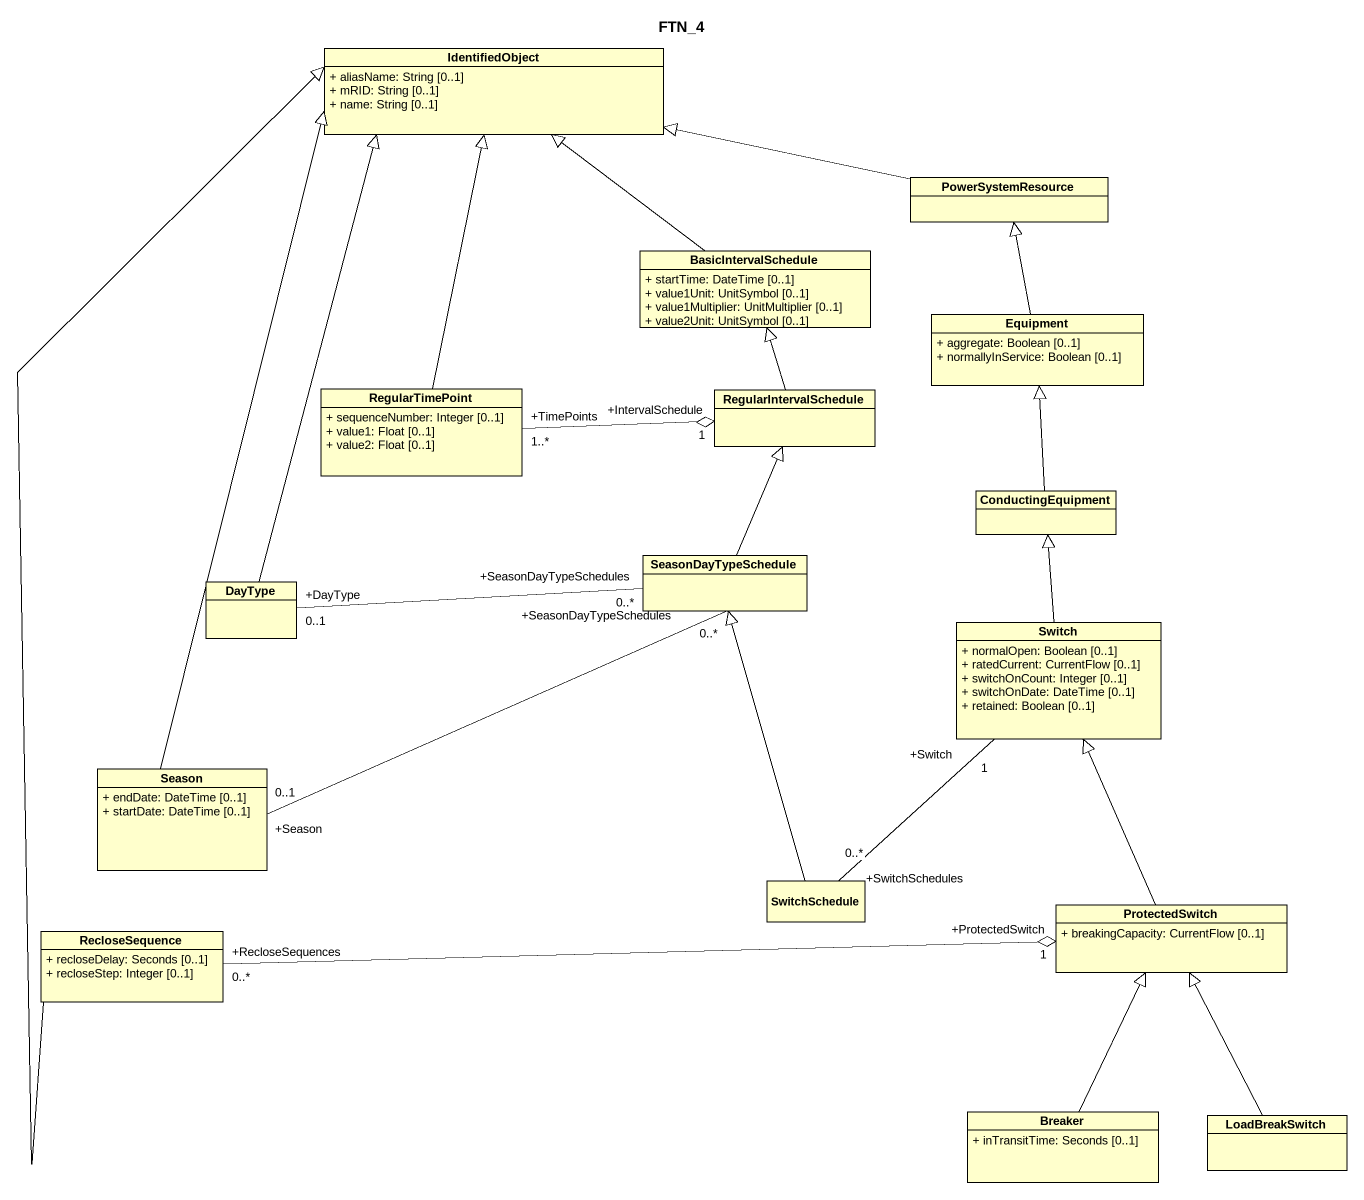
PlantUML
@startuml
title FTN_4
hide circle
hide empty members
skinparam classAttributeIconSize 0
class IdentifiedObject {
  + aliasName: String [0..1]
  + mRID: String [0..1]
  + name: String [0..1]
}
class PowerSystemResource
class BasicIntervalSchedule {
  + startTime: DateTime [0..1]
  + value1Unit: UnitSymbol [0..1]
  + value1Multiplier: UnitMultiplier [0..1]
  + value2Unit: UnitSymbol [0..1]
}
class Equipment {
  + aggregate: Boolean [0..1]
  + normallyInService: Boolean [0..1]
}
class RegularTimePoint {
  + sequenceNumber: Integer [0..1]
  + value1: Float [0..1]
  + value2: Float [0..1]
}
class RegularIntervalSchedule
class ConductingEquipment
class DayType
class SeasonDayTypeSchedule
class Switch {
  + normalOpen: Boolean [0..1]
  + ratedCurrent: CurrentFlow [0..1]
  + switchOnCount: Integer [0..1]
  + switchOnDate: DateTime [0..1]
  + retained: Boolean [0..1]
}
class Season {
  + endDate: DateTime [0..1]
  + startDate: DateTime [0..1]
}
class SwitchSchedule
class RecloseSequence {
  + recloseDelay: Seconds [0..1]
  + recloseStep: Integer [0..1]
}
class ProtectedSwitch {
  + breakingCapacity: CurrentFlow [0..1]
}
class Breaker {
  + inTransitTime: Seconds [0..1]
}
class LoadBreakSwitch
PowerSystemResource -left-|> IdentifiedObject
BasicIntervalSchedule -up-|> IdentifiedObject
Equipment -up-|> PowerSystemResource
RegularTimePoint -up-|> IdentifiedObject
RegularIntervalSchedule -up-|> BasicIntervalSchedule
RegularIntervalSchedule "+IntervalSchedule\n1" o-left- "+TimePoints\n1..*" RegularTimePoint
ConductingEquipment -up-|> Equipment
DayType -up-|> IdentifiedObject
DayType "+DayType\n0..1" -right- "+SeasonDayTypeSchedules\n0..*" SeasonDayTypeSchedule
SeasonDayTypeSchedule -up-|> RegularIntervalSchedule
Switch -up-|> ConductingEquipment
Switch "+Switch\n1" -- "+SwitchSchedules\n0..*" SwitchSchedule
Season -up-|> IdentifiedObject
Season "+Season\n0..1" -right- "+SeasonDayTypeSchedules\n0..*" SeasonDayTypeSchedule
SwitchSchedule -up-|> SeasonDayTypeSchedule
RecloseSequence -up-|> IdentifiedObject
RecloseSequence "+RecloseSequences\n0..*" -right-o "+ProtectedSwitch\n1" ProtectedSwitch
ProtectedSwitch -up-|> Switch
Breaker -up-|> ProtectedSwitch
LoadBreakSwitch -up-|> ProtectedSwitch
@enduml
